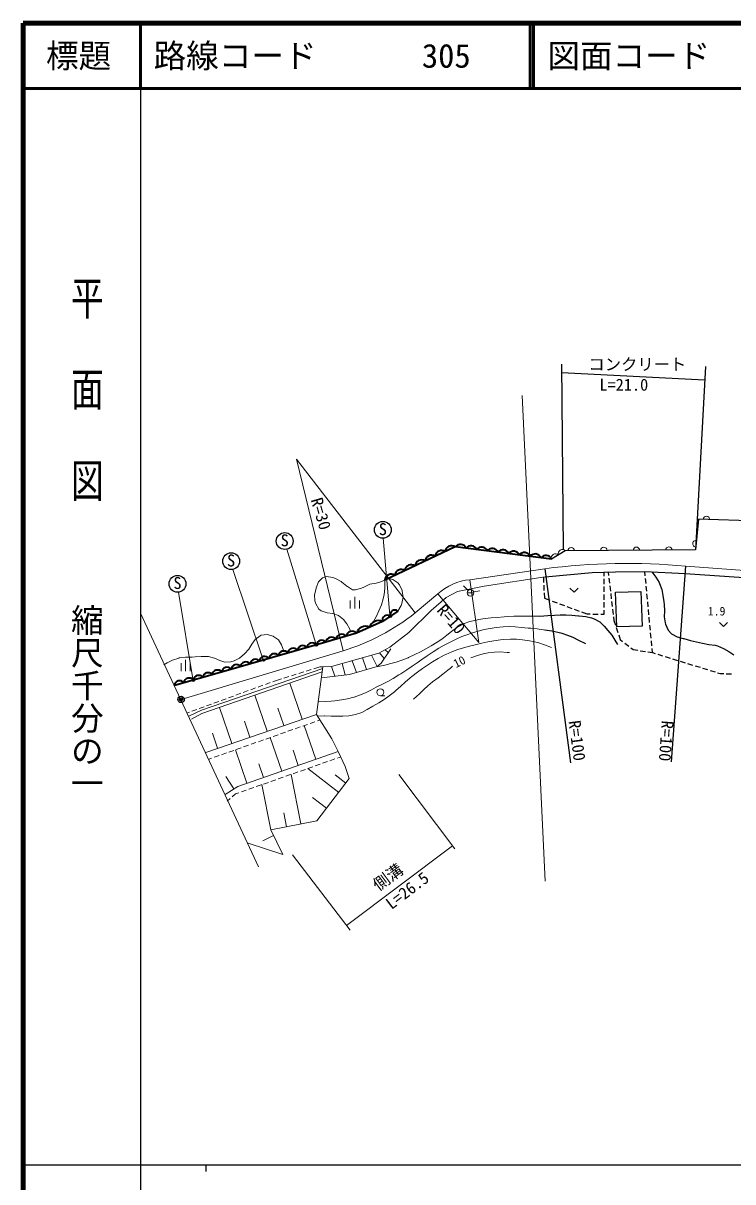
# Model space of a CAD drawing. Units: millimetres, scale not verified. Extents: x 40000 to 680000, y 20000 to 380000.
# Drawn here: x 40000 to 148825, y 202409 to 380000 of the extents above; entities that cross this region are included whole.
import ezdxf
from ezdxf.enums import TextEntityAlignment as Align

# ---------------------------------------------------------------- set-up
doc = ezdxf.new("R2010")
doc.units = ezdxf.units.MM
doc.header["$LTSCALE"] = 1000
doc.header["$PDMODE"] = 32
doc.header["$PDSIZE"] = 500
for name, color, linetype, lineweight in [('M-BGD', 7, 'Continuous', 25), ('M-BMK', 2, 'Continuous', 13), ('M-BMK-SRVR', 3, 'Continuous', 25), ('M-STR-HTXT', 7, 'Continuous', 25), ('M-TTL', 2, 'Continuous', 140), ('M-TTL-BAND', 7, 'Continuous', 25), ('M-TTL-LINE', 7, 'Continuous', 50)]:
    doc.layers.add(name, color=color, linetype=linetype, lineweight=lineweight)
doc.layers.add('M-OTRS', color=6, linetype='Continuous')
doc.layers.add('M-TTL-TXT', color=7, linetype='Continuous')
doc.styles.add('@ＭＳ ゴシック', font='')
doc.styles.add('ＭＳ ゴシック', font='')
doc.styles.get('@ＭＳ ゴシック').set_extended_font_data('@MS Gothic')
doc.styles.get('ＭＳ ゴシック').set_extended_font_data('MS Gothic')

msp = doc.modelspace()

# ---------------------------------------------------------------- linework, layer by layer
at = {"layer": 'M-BGD', "lineweight": 13}
for p, q in [((116519, 322935), (120023, 248505)), ((100103, 289607), (81911, 313153)), ((81911, 313153), (89083, 283820)), ((123121, 299133), (121029, 297826)), ((110681, 293695), (120031, 295126)), ((106620, 292901), (110681, 293695)), ((108225, 293031), (107518, 293739)), ((109872, 285091), (108506, 294690)), ((123847, 293397), (124472, 292772)), ((125097, 293397), (124472, 292772)), ((90159, 290309), (90159, 291534)), ((90859, 290309), (90859, 292059)), ((91559, 290309), (91559, 291534)), ((102560, 289985), (104867, 291978)), ((103596, 292511), (109872, 285091)), ((104867, 291978), (106620, 292901)), ((108083, 292683), (109083, 292683)), ((109066, 292815), (110051, 292984)), ((99145, 286607), (102560, 289985)), ((146777, 288127), (147402, 287502)), ((148027, 288127), (147402, 287502)), ((96228, 284360), (99145, 286607)), ((94549, 283437), (96228, 284360)), ((64906, 280660), (64906, 282410)), ((87258, 281388), (94549, 283437)), ((92669, 280928), (92046, 282733)), ((94288, 281381), (93424, 283121)), ((95368, 282629), (94656, 283495)), ((96358, 284101), (94881, 281905)), ((95979, 283538), (95529, 283975)), ((64206, 280660), (64206, 281885)), ((65606, 280660), (65606, 281885)), ((85932, 281099), (67363, 274717)), ((84180, 280927), (83416, 280689)), ((85476, 281330), (84562, 281046)), ((85963, 281321), (84966, 274048)), ((85476, 281330), (85963, 281321)), ((85963, 281321), (87258, 281388)), ((87771, 279914), (87258, 281388)), ((89401, 280112), (88895, 281848)), ((94288, 281381), (90026, 280188)), ((91100, 280488), (90460, 282288)), ((94881, 281905), (94288, 281381)), ((67408, 274167), (85862, 280587)), ((77893, 278928), (77142, 278654)), ((78683, 279217), (78269, 279066)), ((79597, 279501), (78683, 279217)), ((80743, 279858), (79979, 279620)), ((82783, 273300), (80879, 278854)), ((81889, 280214), (81125, 279976)), ((83035, 280571), (82271, 280333)), ((90026, 280188), (85736, 279667)), ((73384, 277283), (72633, 277008)), ((74512, 277694), (73760, 277420)), ((75639, 278106), (74887, 277831)), ((76766, 278517), (76015, 278243)), ((68875, 275637), (68124, 275363)), ((70003, 276048), (69251, 275774)), ((71130, 276460), (70378, 276185)), ((72257, 276871), (71506, 276597)), ((77428, 271465), (75533, 276994)), ((94775, 276920), (95475, 276920)), ((65494, 274403), (65079, 274251)), ((67363, 274717), (65415, 273786)), ((65796, 273343), (67408, 274167)), ((66621, 274814), (65869, 274540)), ((67748, 275225), (66997, 274951)), ((84966, 274048), (68003, 268234)), ((72012, 269608), (70125, 275113)), ((79953, 272330), (79027, 275032)), ((84966, 274048), (87356, 270324)), ((74770, 270553), (73918, 273038)), ((80602, 271466), (81356, 271732)), ((81733, 271864), (82488, 272130)), ((82865, 272263), (83620, 272529)), ((84872, 267176), (83078, 272338)), ((83997, 272662), (84751, 272928)), ((85129, 273061), (85513, 273196)), ((69811, 268854), (69017, 271169)), ((76074, 269871), (76829, 270136)), ((77206, 270269), (77961, 270535)), ((79665, 265366), (77878, 270506)), ((78338, 270668), (79092, 270934)), ((79470, 271067), (80224, 271333)), ((87356, 270324), (88312, 268372)), ((71547, 268275), (72302, 268541)), ((74317, 263506), (72537, 268624)), ((72679, 268674), (73433, 268940)), ((88312, 268372), (72903, 263015)), ((73811, 269073), (74565, 269339)), ((74943, 269472), (75697, 269738)), ((82196, 266246), (81394, 268553)), ((88312, 268372), (89392, 266047)), ((68522, 267209), (68906, 267345)), ((69284, 267478), (70038, 267744)), ((70415, 267877), (71170, 268142)), ((76846, 264386), (76119, 266476)), ((85538, 266424), (84784, 266159)), ((86671, 266822), (85916, 266557)), ((87803, 267220), (87048, 266954)), ((88700, 267535), (88180, 267352)), ((81010, 264833), (80255, 264568)), ((82556, 257260), (81081, 264858)), ((82142, 265231), (81387, 264966)), ((83274, 265629), (82519, 265363)), ((88389, 262106), (83641, 265758)), ((84406, 266026), (83651, 265761)), ((89478, 263522), (87824, 264794)), ((89392, 266047), (90015, 264219)), ((72903, 263015), (70993, 261769)), ((72325, 262637), (71094, 264524)), ((75349, 262844), (74594, 262579)), ((76481, 263242), (75726, 262977)), ((77954, 256367), (76611, 263287)), ((77613, 263640), (76859, 263375)), ((78745, 264037), (77991, 263772)), ((79878, 264435), (79123, 264170)), ((90015, 264219), (85031, 257740)), ((71761, 261182), (71263, 260758)), ((72564, 261866), (72066, 261442)), ((73085, 262049), (72564, 261866)), ((74217, 262446), (73462, 262181)), ((86506, 259658), (84363, 261306)), ((85031, 257740), (77970, 256370)), ((80374, 256836), (79961, 258966)), ((77970, 256370), (79798, 252590)), ((79798, 252590), (74523, 254293)), ((78401, 255480), (76763, 254688))]:
    msp.add_line(p, q, dxfattribs=at)
at = {"layer": 'M-BGD'}
for p, q in [((143534, 303958), (143084, 299260)), ((182961, 302803), (143534, 303958)), ((123121, 299133), (121029, 297826)), ((143084, 299260), (123121, 299133)), ((139428, 266764), (141607, 296753)), ((119767, 295085), (119806, 294268)), ((119980, 296375), (123917, 266650)), ((120031, 295126), (127271, 295827)), ((127271, 295827), (130808, 295894)), ((129107, 294032), (129109, 294832)), ((129110, 295232), (129111, 295862)), ((129701, 295873), (129763, 295349)), ((129810, 294951), (129904, 294157)), ((130808, 295894), (135345, 295945)), ((135345, 295945), (141528, 295663)), ((135404, 295307), (135345, 295945)), ((135515, 294112), (135441, 294908)), ((141528, 295663), (152047, 294931)), ((119826, 293868), (119864, 293069)), ((129104, 292832), (129106, 293632)), ((129951, 293760), (130046, 292965)), ((135625, 292917), (135552, 293714)), ((119884, 292670), (119923, 291852)), ((119923, 291852), (120745, 291550)), ((121121, 291413), (121872, 291137)), ((129101, 291632), (129103, 292432)), ((130093, 292568), (130187, 291774)), ((130234, 291376), (130328, 290582)), ((130857, 292793), (134735, 292913)), ((131022, 287468), (130857, 292793)), ((134735, 292913), (134900, 287588)), ((135736, 291722), (135662, 292519)), ((135847, 290527), (135773, 291324)), ((122247, 290999), (122998, 290723)), ((123374, 290585), (124125, 290310)), ((124500, 290172), (125251, 289896)), ((125627, 289758), (126449, 289457)), ((129095, 289403), (129097, 290032)), ((129098, 290432), (129100, 291232)), ((130375, 290185), (130470, 289390)), ((135958, 289332), (135884, 290129)), ((126449, 289457), (126972, 289446)), ((127372, 289438), (128172, 289422)), ((128572, 289413), (129095, 289403)), ((130517, 288993), (130579, 288469)), ((130579, 288469), (130818, 287753)), ((136069, 288137), (135995, 288934)), ((136179, 286943), (136105, 287739)), ((130944, 287373), (131197, 286614)), ((134900, 287588), (131022, 287468)), ((131324, 286235), (131562, 285519)), ((136290, 285748), (136216, 286544)), ((131562, 285519), (131922, 285240)), ((132238, 284995), (132871, 284505)), ((133187, 284260), (133547, 283981)), ((136401, 284553), (136327, 285349)), ((136497, 283516), (136438, 284154)), ((133547, 283981), (134232, 283873)), ((134627, 283811), (135417, 283686)), ((135812, 283624), (136497, 283516)), ((136497, 283516), (136917, 283387)), ((137299, 283269), (138063, 283034)), ((138446, 282916), (139210, 282681)), ((139593, 282563), (140357, 282328)), ((140740, 282210), (141504, 281975)), ((141886, 281857), (142651, 281622)), ((143033, 281504), (143798, 281269)), ((144180, 281151), (144945, 280916)), ((145327, 280798), (146092, 280563)), ((146474, 280445), (146894, 280316)), ((146894, 280316), (147425, 280302)), ((147825, 280292), (148625, 280272))]:
    msp.add_line(p, q, dxfattribs=at)
at = {"layer": 'M-BGD', "lineweight": 35}
for p, q in [((106262, 299727), (95451, 294641)), ((121029, 297826), (106262, 299727)), ((97461, 289900), (95099, 288300)), ((95099, 288300), (91124, 286528)), ((91124, 286528), (86402, 285128)), ((86402, 285128), (70429, 280550)), ((70429, 280550), (63205, 278494))]:
    msp.add_line(p, q, dxfattribs=at)
at = {"layer": 'M-BGD', "lineweight": 13}
for points in [[(95451, 294641), (94535, 294255), (94133, 294144), (93177, 294006), (93081, 293978), (92234, 293547), (91900, 293406), (90974, 293144), (90497, 293166), (89716, 293668), (89648, 293719), (88880, 294324), (88762, 294402), (87918, 294887), (87488, 295030), (86536, 295172), (85919, 294993), (85265, 294348), (84952, 293443), (84922, 293332), (84697, 292358), (84723, 291449), (84867, 291006), (85356, 290185), (85697, 289935), (86600, 289626), (87464, 289500), (88337, 289197), (89112, 288605), (89629, 287923), (90088, 287094), (90215, 286779)], [(97461, 289900), (97942, 290753), (98046, 291043), (98256, 292006), (98140, 292965), (98120, 293036), (97728, 293918), (97474, 294218), (96684, 294720), (96010, 294904)], [(93672, 288185), (94184, 289099), (94561, 289915), (94945, 290864), (95208, 291754), (95337, 292426), (95450, 293380), (95458, 294353), (95451, 294641)], [(119226, 289097), (117973, 289116), (116970, 289127), (116099, 289123), (115243, 289097), (114283, 289042), (113762, 289004), (112696, 288929), (111757, 288857), (110840, 288752), (109840, 288579), (109498, 288506), (108515, 288285), (107620, 287970), (107357, 287841), (106444, 287305), (105683, 286754), (104972, 286190), (104208, 285610), (103481, 285128), (102557, 284566), (101729, 284079), (100926, 283638), (100072, 283213), (99094, 282774), (99032, 282747), (98074, 282365), (97195, 282076), (96356, 281842), (95440, 281612), (94448, 281411), (94288, 281381)], [(79989, 283767), (79627, 284691), (79164, 285462), (78407, 286010), (78354, 286031), (77418, 286316), (76520, 286206), (76333, 286115), (75578, 285521), (75062, 284822), (74581, 284071), (73952, 283346), (73178, 282696), (72365, 282258), (71848, 282100), (70938, 282067), (70140, 282325), (69342, 282676), (68429, 282920), (68331, 282930), (67321, 282953), (66386, 282882), (65895, 282847), (64897, 282816), (63929, 282700), (63846, 282681), (62917, 282390), (62100, 281966), (61576, 281657)], [(85230, 275972), (86340, 276007), (87207, 276071), (87786, 276134), (88815, 276263), (89724, 276423), (90722, 276683), (90740, 276688), (91732, 277033), (92576, 277413), (93421, 277842), (94136, 278202), (95094, 278679), (95928, 279118), (96734, 279572), (97606, 280094), (97920, 280287), (98841, 280876), (99651, 281425), (100405, 281954), (101159, 282486), (101967, 283041), (102867, 283628), (103746, 284180), (104542, 284649), (105455, 285135), (105470, 285142), (106414, 285607), (107263, 285981), (108163, 286312), (108774, 286508), (109788, 286812), (110689, 287051), (111611, 287241), (112521, 287375), (113596, 287477), (114557, 287503), (115471, 287470), (116407, 287393), (117431, 287290), (117874, 287246), (118814, 287151), (119805, 287019), (120015, 286988)], [(121012, 284311), (119941, 284718), (119084, 284998), (118203, 285213), (117634, 285326), (116580, 285494), (115641, 285574), (114720, 285578), (113721, 285518), (113222, 285474), (112172, 285352), (111255, 285194), (110333, 284986), (109493, 284773), (108446, 284502), (107517, 284251), (106642, 283980), (105759, 283650), (104805, 283221), (104584, 283111), (103615, 282603), (102764, 282110), (101985, 281611), (101232, 281085), (100460, 280509), (99621, 279863), (99360, 279660), (98564, 278990), (97891, 278363), (97147, 277704), (96942, 277537), (96101, 276887), (95339, 276346), (94551, 275842), (93638, 275304), (92749, 274780), (91935, 274358), (90971, 274037), (90943, 274030), (89937, 273857), (89013, 273807), (88248, 273790), (87248, 273789), (86255, 273808), (86217, 273808), (85252, 273806), (85122, 273806)], [(108644, 282724), (109682, 283098), (110530, 283333), (111302, 283481), (112297, 283604), (113170, 283618), (114200, 283561), (114570, 283536)], [(99877, 276393), (100753, 277222), (101423, 277845), (102064, 278414), (102793, 279032), (103615, 279683), (104356, 280234), (105121, 280829), (105506, 281155), (105820, 281432)]]:
    msp.add_lwpolyline(points, dxfattribs=at)
at = {"layer": 'M-BGD'}
for points in [[(136380, 295898), (137035, 295089), (137510, 294284), (137583, 294141), (137950, 293191), (138115, 292296), (138220, 291328), (138272, 290923), (138325, 289916), (138310, 289017), (138445, 288068), (138502, 287877), (138889, 286978), (139422, 286383), (140264, 285930), (141198, 285698), (141318, 285665), (142342, 285380), (143249, 285155), (144165, 284961), (145168, 284774), (146128, 284657), (146461, 284573), (147416, 284177), (148198, 283702), (148959, 283164)], [(119226, 289097), (120457, 289189), (121476, 289267), (122370, 289317), (123226, 289325), (124129, 289278), (125166, 289162), (125257, 289149), (126259, 289038), (127173, 288864), (127585, 288718), (128446, 288222), (129098, 287581), (129653, 286936), (130268, 286173), (130752, 285407), (131119, 284753)], [(126263, 284868), (125191, 285398), (124331, 285815), (123538, 286152), (122671, 286440), (121982, 286620), (121057, 286831), (120021, 286987), (120015, 286988)]]:
    msp.add_lwpolyline(points, dxfattribs=at)
at = {"layer": 'M-BGD', "lineweight": 13}
for centre, radius in [((108583, 292683), 500), ((94775, 277445), 525)]:
    msp.add_circle(centre, radius, dxfattribs=at)
for centre, radius, start, end in [((144759, 303922), 500, 358.32157, 178.32157), ((143174, 300200), 500, 84.5305, 264.5305), ((121621, 298042), 630, 43.91962, 200.04322), ((122667, 298696), 630, 43.91962, 200.04322), ((124029, 299139), 500, 0.3637, 180.3637), ((129029, 299170), 500, 0.3637, 180.3637), ((134029, 299202), 500, 0.3637, 180.3637), ((139029, 299234), 500, 0.3637, 180.3637)]:
    msp.add_arc(centre, radius, start, end, dxfattribs=at)
at = {"layer": 'M-BGD', "lineweight": 35}
for centre, radius, start, end in [((102604, 297478), 978, 54.4644, 175.92947), ((104149, 298205), 978, 54.4644, 175.92947), ((105693, 298931), 978, 54.4644, 175.92947), ((107027, 299191), 934, 20.35882, 144.96824), ((108667, 298980), 934, 20.35882, 144.96824), ((110308, 298769), 934, 20.35882, 144.96824), ((111949, 298557), 934, 20.35882, 144.96824), ((113590, 298346), 934, 20.35882, 144.96824), ((115230, 298135), 934, 20.35882, 144.96824), ((116871, 297924), 934, 20.35882, 144.96824), ((118512, 297713), 934, 20.35882, 144.96824), ((120153, 297501), 934, 20.35882, 144.96824), ((99516, 296025), 978, 54.4644, 175.92947), ((101060, 296752), 978, 54.4644, 175.92947), ((96427, 294572), 978, 54.4644, 175.92947), ((97971, 295298), 978, 54.4644, 175.92947), ((97016, 289285), 759, 54.04521, 194.15734), ((94485, 287004), 1434, 64.66359, 163.39299), ((95835, 288485), 759, 54.04521, 194.15734), ((88883, 285421), 924, 43.82048, 169.20095), ((90457, 285888), 924, 43.82048, 169.20095), ((92498, 286118), 1434, 64.66359, 163.39299), ((81408, 283363), 820, 38.98125, 173.0028), ((82860, 283780), 820, 38.98125, 173.0028), ((84312, 284196), 820, 38.98125, 173.0028), ((85764, 284612), 820, 38.98125, 173.0028), ((87309, 284955), 924, 43.82048, 169.20095), ((75599, 281699), 820, 38.98125, 173.0028), ((77052, 282115), 820, 38.98125, 173.0028), ((78504, 282531), 820, 38.98125, 173.0028), ((79956, 282947), 820, 38.98125, 173.0028), ((69793, 280043), 814, 38.58245, 173.18746), ((71243, 280450), 820, 38.98125, 173.0028), ((72695, 280866), 820, 38.98125, 173.0028), ((74147, 281283), 820, 38.98125, 173.0028), ((64013, 278398), 814, 38.58245, 173.18746), ((65458, 278809), 814, 38.58245, 173.18746), ((66903, 279220), 814, 38.58245, 173.18746), ((68348, 279631), 814, 38.58245, 173.18746)]:
    msp.add_arc(centre, radius, start, end, dxfattribs=at)
at = {"layer": 'M-BMK'}
for p, q in [((174669, 294308), (141607, 296753)), ((119980, 296375), (108506, 294690)), ((103596, 292511), (100103, 289607)), ((89083, 283820), (64207, 276354))]:
    msp.add_line(p, q, dxfattribs=at)
for centre, radius, start, end in [((132435, 202709), 94490, 84.42966, 97.57466), ((109138, 286642), 8072, 94.48849, 133.35652), ((79448, 315553), 33163, 286.88899, 308.52124)]:
    msp.add_arc(centre, radius, start, end, dxfattribs=at)
at = {"layer": 'M-BMK-SRVR'}
msp.add_circle((64207, 276354), 500, dxfattribs=at)
at = {"layer": 'M-OTRS'}
msp.add_point((64207, 276354), dxfattribs=at)
msp.add_point((64207, 276354), dxfattribs=at)
at = {"layer": 'M-STR-HTXT'}
for p, q in [((122848, 299300), (122608, 327758)), ((144614, 327360), (143084, 299260)), ((122619, 326453), (144504, 325347)), ((96111, 289206), (96111, 288993)), ((96161, 289260), (96161, 288939)), ((96211, 289287), (96211, 288912)), ((96261, 289299), (96261, 288901)), ((96311, 289297), (96311, 288902)), ((96361, 289283), (96361, 288917)), ((96411, 289251), (96411, 288948)), ((96461, 289185), (96461, 289014)), ((84780, 284818), (84780, 284605)), ((84830, 284872), (84830, 284551)), ((84880, 284899), (84880, 284524)), ((84930, 284911), (84930, 284513)), ((84980, 284909), (84980, 284514)), ((85030, 284895), (85030, 284529)), ((85080, 284863), (85080, 284561)), ((85130, 284797), (85130, 284626)), ((76676, 282496), (76676, 282282)), ((76726, 282550), (76726, 282228)), ((76776, 282577), (76776, 282201)), ((76826, 282588), (76826, 282190)), ((76876, 282587), (76876, 282191)), ((76926, 282572), (76926, 282206)), ((76976, 282540), (76976, 282238)), ((77026, 282475), (77026, 282304)), ((65925, 279423), (65925, 279210)), ((65975, 279477), (65975, 279156)), ((66025, 279504), (66025, 279129)), ((66075, 279516), (66075, 279118)), ((66125, 279514), (66125, 279119)), ((66175, 279500), (66175, 279134)), ((66225, 279468), (66225, 279165)), ((66275, 279402), (66275, 279231))]:
    msp.add_line(p, q, dxfattribs=at)
at = {"layer": 'M-STR-HTXT', "lineweight": 13}
for p, q in [((95224, 301044), (96211, 289287)), ((80450, 299374), (84880, 284899)), ((76776, 282577), (72131, 296268)), ((63813, 292796), (66025, 279504)), ((76095, 250672), (58000, 289567)), ((97616, 264829), (106213, 253429)), ((81315, 252515), (90119, 240969)), ((105837, 253927), (89560, 241702))]:
    msp.add_line(p, q, dxfattribs=at)
at = {"layer": 'M-STR-HTXT'}
for centre, radius in [((80112, 300619), 1290), ((95157, 302332), 1290), ((71889, 297535), 1290), ((63666, 294077), 1290), ((96280, 289100), 200), ((84950, 284712), 200), ((76845, 282389), 200), ((66094, 279317), 200)]:
    msp.add_circle(centre, radius, dxfattribs=at)
at = {"layer": 'M-TTL'}
for p, q in [((40000, 380000), (40000, 20000)), ((680000, 380000), (40000, 380000))]:
    msp.add_line(p, q, dxfattribs=at)
at = {"layer": 'M-TTL-BAND'}
for p, q in [((58000, 370000), (58000, 20000)), ((40000, 205000), (579000, 205000)), ((68000, 205000), (68000, 204000))]:
    msp.add_line(p, q, dxfattribs=at)
at = {"layer": 'M-TTL-LINE'}
for p, q in [((58000, 380000), (58000, 370000)), ((117750, 380000), (117750, 370000)), ((118250, 380000), (118250, 370000)), ((40000, 370000), (680000, 370000))]:
    msp.add_line(p, q, dxfattribs=at)

# ---------------------------------------------------------------- texts
at = {"layer": 'M-BGD', "style": 'ＭＳ ゴシック'}
for s, height, rotation, p in [('R=30', 1833, 286.342, (83565, 306799)), ('R=10', 1833, 311.009, (102904, 289577)), ('10', 1320, 26.87, (106565, 280780)), ('R=100', 1833, 277.545, (123084, 272940)), ('R=100', 1833, 265.843, (137382, 273195))]:
    msp.add_text(s, height=height, rotation=rotation, dxfattribs=at).set_placement(p, align=Align.BOTTOM_LEFT)
msp.add_text('1.9', height=1320, dxfattribs=at).set_placement((144994, 288818), align=Align.BOTTOM_LEFT)
at = {"layer": 'M-STR-HTXT', "style": 'ＭＳ ゴシック'}
for s, p in [('コンクリート', (126680, 326248)), ('L=21.0', (128366, 323118)), ('S', (94530, 300978)), ('S', (79485, 299265)), ('S', (71262, 296181)), ('S', (63038, 292724))]:
    msp.add_text(s, height=1833, dxfattribs=at).set_placement(p, align=Align.BOTTOM_LEFT)
for s, rotation, p in [('側溝', 36.438, (94792, 246451)), ('L=26.5', 37.366, (96813, 243620))]:
    msp.add_text(s, height=1833, rotation=rotation, dxfattribs=at).set_placement(p, align=Align.BOTTOM_LEFT)
at = {"layer": 'M-TTL-BAND', "style": '@ＭＳ ゴシック', "width": 1.4}
msp.add_text('平  面  図', height=3666, rotation=270, dxfattribs=at).set_placement((49777, 306475), align=Align.MIDDLE_RIGHT)
at = {"layer": 'M-TTL-BAND', "style": '@ＭＳ ゴシック'}
msp.add_text('縮尺千分の一', height=3666, rotation=270, dxfattribs=at).set_placement((49777, 261030), align=Align.MIDDLE_RIGHT)
at = {"layer": 'M-TTL-TXT', "style": 'ＭＳ ゴシック'}
msp.add_text('標題', height=3666, dxfattribs=at).set_placement((48500, 375000), align=Align.MIDDLE_CENTER)
for s, p in [('路線コード', (60000, 375000)), ('305', (101142, 375000)), ('図面コード', (120380, 375000))]:
    msp.add_text(s, height=3666, dxfattribs=at).set_placement(p, align=Align.MIDDLE_LEFT)

doc.saveas('drawing.dxf')
